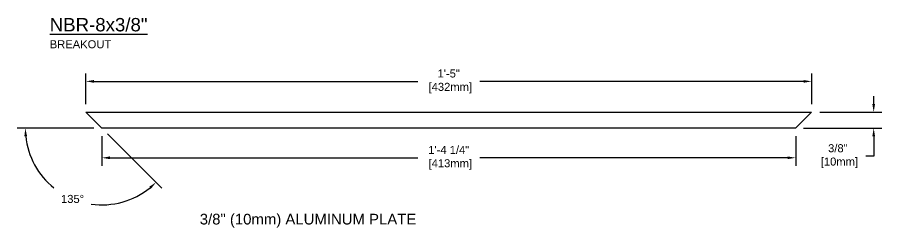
# Model space of a CAD drawing. Header units: inches. Extents: x -15.4 to 62.1, y -2.7 to 8.4.
# Drawn here: x 41.85 to 62.09, y 1.93 to 6.85 of the extents above; entities that cross this region are included whole.
import ezdxf

# ---------------------------------------------------------------- set-up
doc = ezdxf.new("R2010")
doc.units = ezdxf.units.IN
doc.header["$MEASUREMENT"] = 0
doc.layers.add('Dimensions', color=3, linetype='Continuous')
doc.layers.add('Text', color=2, linetype='Continuous')
doc.styles.add('Arial', font='arial.ttf')
doc.dimstyles.new('Arial', dxfattribs={"dimtxt": 0.1875, "dimasz": 0.1875, "dimexe": 0.1875, "dimexo": 0.1875, "dimgap": 0.1875, "dimtad": 0, "dimtih": 1, "dimtoh": 1, "dimdec": 4, "dimzin": 0, "dimdsep": 46, "dimlunit": 4, "dimtxsty": 'Arial', "dimcen": 0.1875, "dimadec": 0, "dimazin": 0, "dimtfac": 1, "dimtdec": 4, "dimtofl": 0, "dimtmove": 0, "dimatfit": 3, "dimfxl": 0, "dimfrac": 2, "dimtolj": 1, "dimtzin": 0, "dimarcsym": 0})

# ---------------------------------------------------------------- blocks, each defined once
blk = doc.blocks.new('*D15')
at = {"layer": 'Defpoints', "color": 0}
for p in [(43.453, 4.63), (43.828, 4.255), (43.828, 4.255), (56.079, 4.255), (42.56, 2.987)]:
    blk.add_point(p, dxfattribs=at)
at = {"layer": 'Dimensions', "color": 0, "lineweight": -2}
for p, q in [((43.641, 4.255), (41.847, 4.255)), ((43.961, 4.123), (45.229, 2.854))]:
    blk.add_line(p, q, dxfattribs=at)
for start, end in [(185.9916, 231.2868), (261.9554, 309.0084)]:
    blk.add_arc((43.828, 4.255), 1.794, start, end, dxfattribs=at)
at = {"layer": 'Dimensions', "color": 0}
for points in [[(42.013, 4.066), (42.076, 4.069), (42.035, 4.255)], [(44.937, 2.884), (44.978, 2.838), (45.097, 2.987)]]:
    blk.add_solid(points, dxfattribs=at)
at = {"layer": 'Dimensions', "color": 0, "insert": (43.142, 2.598), "char_height": 0.1875, "attachment_point": 5, "style": 'Arial'}
blk.add_mtext('\\A1;135°', dxfattribs=at)
blk = doc.blocks.new('*D22')
at = {"layer": 'Defpoints', "color": 0}
for p in [(60.454, 5.351), (43.453, 4.63), (60.454, 4.63)]:
    blk.add_point(p, dxfattribs=at)
at = {"layer": 'Dimensions', "color": 0, "lineweight": -2}
for p, q in [((43.453, 4.818), (43.453, 5.538)), ((60.454, 4.818), (60.454, 5.538)), ((43.641, 5.351), (51.229, 5.351)), ((60.266, 5.351), (52.678, 5.351))]:
    blk.add_line(p, q, dxfattribs=at)
at = {"layer": 'Dimensions', "color": 0}
for points in [[(43.641, 5.382), (43.641, 5.319), (43.453, 5.351)], [(60.266, 5.382), (60.266, 5.319), (60.454, 5.351)]]:
    blk.add_solid(points, dxfattribs=at)
at = {"layer": 'Dimensions', "color": 0, "insert": (51.953, 5.351), "char_height": 0.1875, "attachment_point": 5, "style": 'Arial'}
blk.add_mtext('\\A1;1\'-5"\\P [432mm]', dxfattribs=at)
blk = doc.blocks.new('*D23')
at = {"layer": 'Defpoints', "color": 0}
for p in [(43.828, 4.255), (60.079, 4.255), (60.079, 3.562)]:
    blk.add_point(p, dxfattribs=at)
at = {"layer": 'Dimensions', "color": 0, "lineweight": -2}
for p, q in [((43.828, 4.068), (43.828, 3.375)), ((60.079, 4.068), (60.079, 3.375)), ((44.016, 3.562), (51.229, 3.562)), ((59.891, 3.562), (52.678, 3.562))]:
    blk.add_line(p, q, dxfattribs=at)
at = {"layer": 'Dimensions', "color": 0}
for points in [[(44.016, 3.594), (44.016, 3.531), (43.828, 3.562)], [(59.891, 3.594), (59.891, 3.531), (60.079, 3.562)]]:
    blk.add_solid(points, dxfattribs=at)
at = {"layer": 'Dimensions', "color": 0, "insert": (51.953, 3.562), "char_height": 0.1875, "attachment_point": 5, "style": 'Arial'}
blk.add_mtext('\\A1;1\'-4 1/4"\\P [413mm]', dxfattribs=at)
blk = doc.blocks.new('*D24')
at = {"layer": 'Defpoints', "color": 0}
for p in [(60.454, 4.63), (60.079, 4.255), (61.907, 4.255)]:
    blk.add_point(p, dxfattribs=at)
at = {"layer": 'Dimensions', "color": 0, "lineweight": -2}
for p, q in [((61.907, 4.818), (61.907, 5.005)), ((60.641, 4.63), (62.094, 4.63)), ((60.266, 4.255), (62.094, 4.255)), ((61.907, 4.068), (61.907, 3.602)), ((61.907, 3.602), (61.719, 3.602))]:
    blk.add_line(p, q, dxfattribs=at)
at = {"layer": 'Dimensions', "color": 0}
for points in [[(61.875, 4.818), (61.938, 4.818), (61.907, 4.63)], [(61.875, 4.068), (61.938, 4.068), (61.907, 4.255)]]:
    blk.add_solid(points, dxfattribs=at)
at = {"layer": 'Dimensions', "color": 0, "insert": (61.067, 3.602), "char_height": 0.1875, "attachment_point": 5, "style": 'Arial'}
blk.add_mtext('\\A1;3/8"\\P [10mm]', dxfattribs=at)

msp = doc.modelspace()

# ---------------------------------------------------------------- linework, layer by layer
msp.add_lwpolyline([(43.45342, 4.63009), (60.45352, 4.63009), (60.07852, 4.25509), (43.82842, 4.25509)], close=True)

# ---------------------------------------------------------------- texts
at = {"layer": 'Text', "insert": (42.60699, 6.83414), "char_height": 0.25, "width": 5.4862005, "attachment_point": 1, "style": 'Arial'}
msp.add_mtext('{\\H1.25x;\\LNBR-8x3/8"\\P\\H0.6x;\\lBREAKOUT}', dxfattribs=at)
at = {"layer": 'Text', "insert": (46.12082, 2.08837), "char_height": 0.25, "attachment_point": 4, "style": 'Arial'}
msp.add_mtext('3/8" (10mm) ALUMINUM PLATE', dxfattribs=at)

# ---------------------------------------------------------------- dimensions: what is measured, and where the dimension line sits
at = {"layer": 'Dimensions'}
for base, p1, p2, picture, middle in [((60.45352, 5.35068), (43.45342, 4.63009), (60.45352, 4.63009), '*D22', (51.95347, 5.35068)), ((60.07852, 3.56226), (43.82842, 4.25509), (60.07852, 4.25509), '*D23', (51.95347, 3.56226))]:
    dim = msp.add_linear_dim(base=base, p1=p1, p2=p2, dimstyle='Arial', override={"dimpost": '\\X'}, dxfattribs=at)
    dim.commit()
    dim.dimension.update_dxf_attribs({"geometry": picture, "text_midpoint": middle, "dimtype": 160})
dim = msp.add_linear_dim(base=(61.9067, 4.25509), p1=(60.45352, 4.63009), p2=(60.07852, 4.25509), angle=90, dimstyle='Arial', override={"dimpost": '\\X'}, dxfattribs=at)
dim.commit()
dim.dimension.update_dxf_attribs({"geometry": '*D24', "text_midpoint": (61.06717, 3.60208), "dimtype": 160})
dim = msp.add_angular_dim_2l(base=(42.55999, 2.98666), line1=((56.07913, 4.25509), (43.82842, 4.25509)), line2=((43.82842, 4.25509), (43.45342, 4.63009)), dimstyle='Arial', override={"dimpost": '\\X'}, dxfattribs=at)
dim.commit()
dim.dimension.update_dxf_attribs({"geometry": '*D15', "text_midpoint": (43.14195, 2.59781)})

doc.saveas('drawing.dxf')
